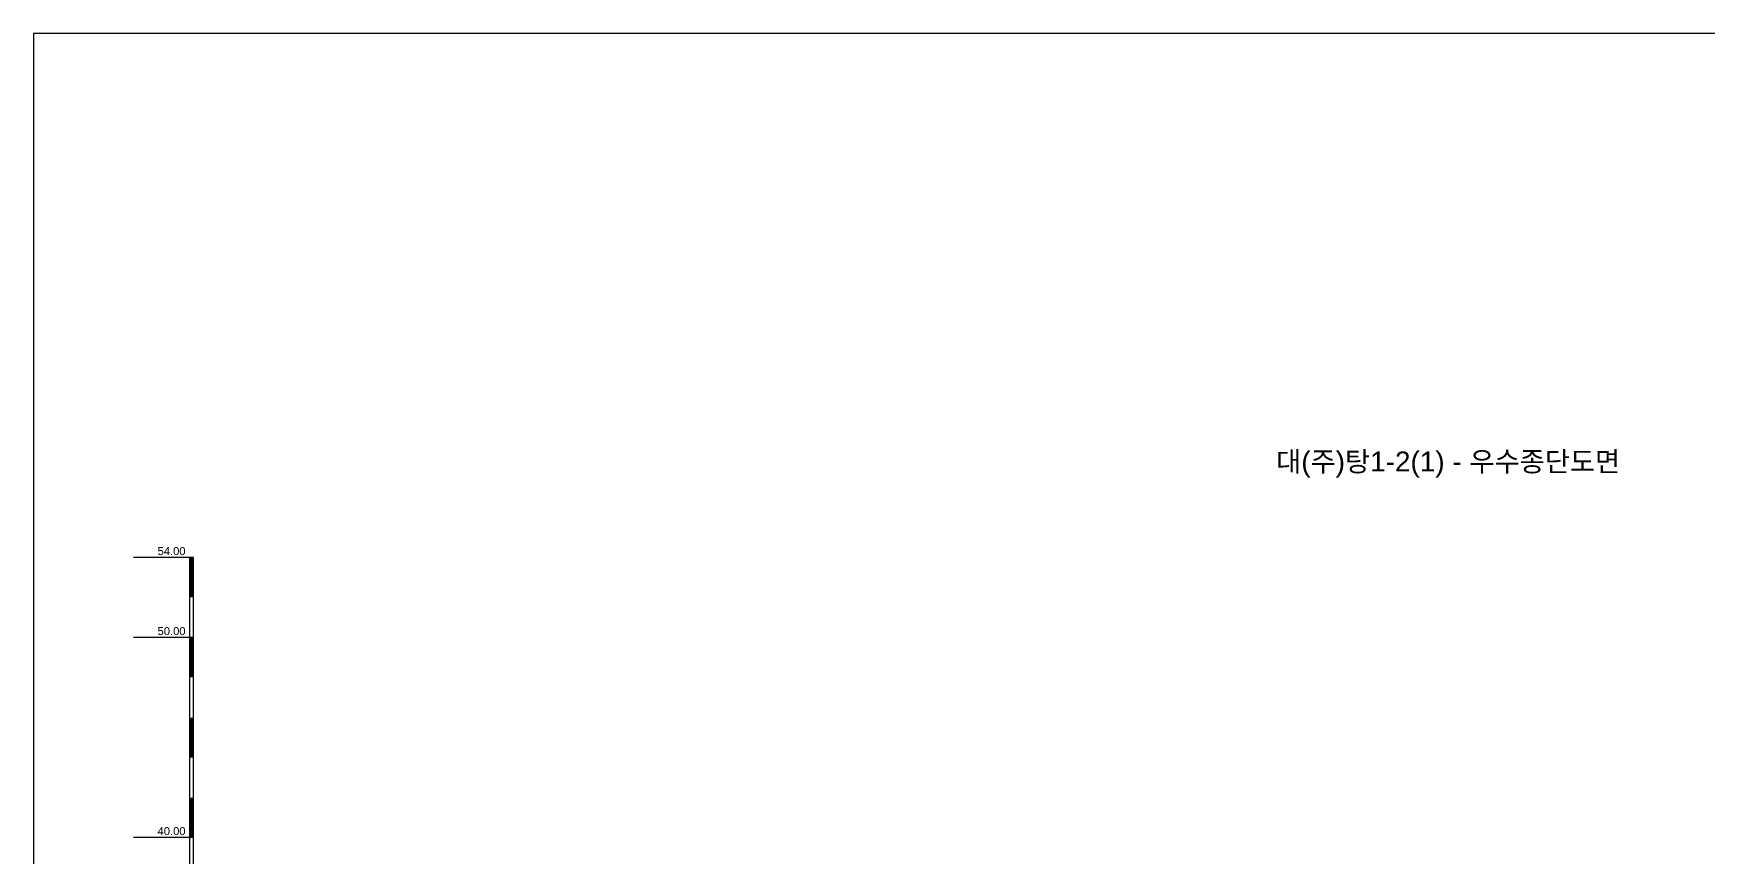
# Model space of a CAD drawing. Header units: millimetres. Extents: x -7351 to 135086, y 1419 to 5643.
# Drawn here: x 22817.4 to 23236, y 1807 to 2013 of the extents above; entities that cross this region are included whole.
import ezdxf
from ezdxf.enums import TextEntityAlignment as Align

# ---------------------------------------------------------------- set-up
doc = ezdxf.new("R2010")
doc.units = ezdxf.units.MM
for name, color, linetype in [('KZ_종단_노선명', 7, 'Continuous'), ('KZ_종단_도각', 7, 'Continuous'), ('KZ_종단_폴대', 7, 'Continuous')]:
    doc.layers.add(name, color=color, linetype=linetype)
doc.styles.get("Standard").update_dxf_attribs({"font": 'arial.ttf'})

msp = doc.modelspace()

# ---------------------------------------------------------------- linework, layer by layer
at = {"layer": 'KZ_종단_도각'}
msp.add_lwpolyline([(22817.36, 1419.04), (23658.36, 1419.04), (23658.36, 2013.04), (22817.36, 2013.04)], close=True, dxfattribs=at)
at = {"layer": 'KZ_종단_폴대'}
for p, q in [((22857.36, 1882.04), (22842.36, 1882.04)), ((22857.36, 1862.04), (22842.36, 1862.04)), ((22857.36, 1812.04), (22842.36, 1812.04))]:
    msp.add_line(p, q, dxfattribs=at)
for points in [[(22856.86, 1872.04, 1, 1, 0), (22856.86, 1882.04, 1, 1, 0)], [(22856.86, 1852.04, 1, 1, 0), (22856.86, 1862.04, 1, 1, 0)], [(22856.86, 1832.04, 1, 1, 0), (22856.86, 1842.04, 1, 1, 0)], [(22856.86, 1812.04, 1, 1, 0), (22856.86, 1822.04, 1, 1, 0)]]:
    msp.add_lwpolyline(points, format="xyseb", dxfattribs=at)
msp.add_lwpolyline([(22857.36, 1587.04), (22857.36, 1882.04), (22856.36, 1882.04), (22856.36, 1587.04), (22857.36, 1587.04)], dxfattribs=at)

# ---------------------------------------------------------------- texts
at = {"layer": 'KZ_종단_노선명'}
msp.add_text('대(주)탕1-2(1) - 우수종단도면', height=5, dxfattribs=at).set_placement((23170.92, 1902.04), align=Align.BOTTOM_CENTER)
at = {"layer": 'KZ_종단_폴대'}
for s, p in [('54.00', (22855.36, 1882.04)), ('50.00', (22855.36, 1862.04)), ('40.00', (22855.36, 1812.04))]:
    msp.add_text(s, height=2, dxfattribs=at).set_placement(p, align=Align.BOTTOM_RIGHT)

doc.saveas('drawing.dxf')
